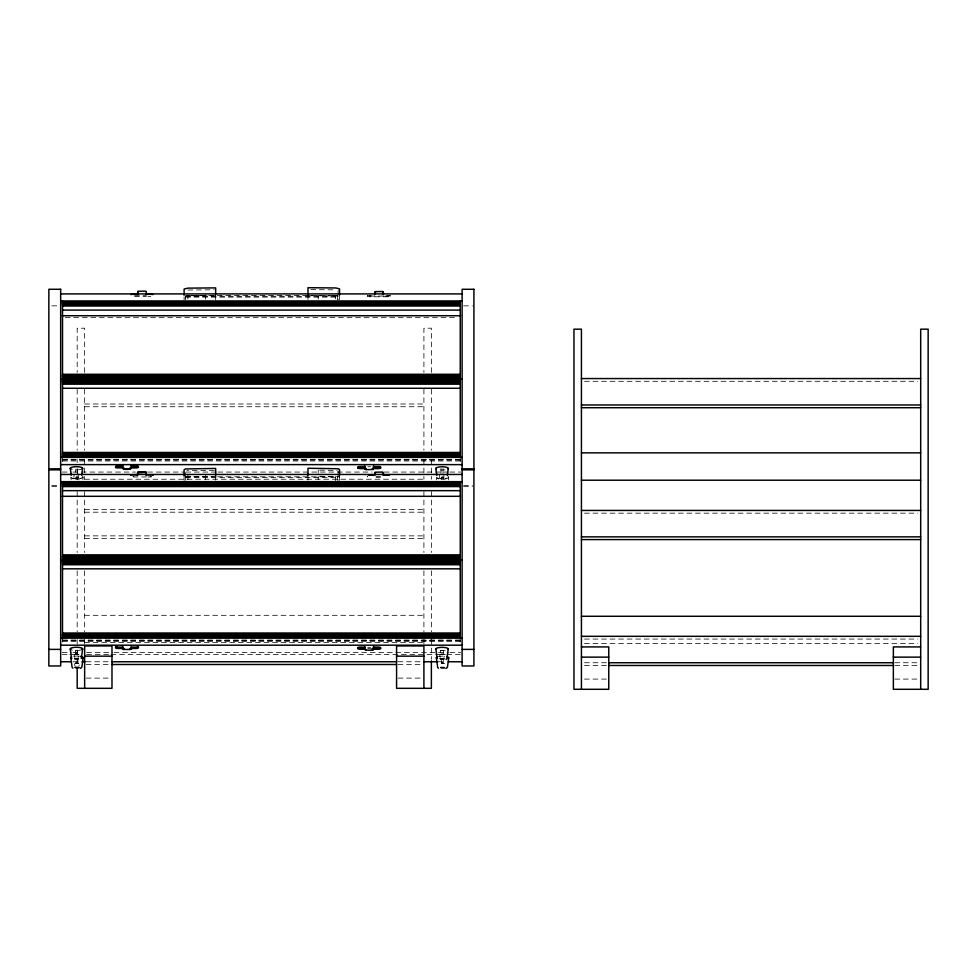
<?xml version="1.0" encoding="UTF-8"?>
<svg xmlns="http://www.w3.org/2000/svg" width="977" height="977" viewBox="0 0 977 977"><rect width="100%" height="100%" fill="white"/><g stroke="black" fill="none" stroke-linecap="round" stroke-linejoin="round"><path stroke-width="0.73" stroke-dasharray="4.88 3.66" d="M82.789 479.878L83.167 477.142M448.37 479.963L448.761 477.216M133.971 476.312L133.104 476.52M185.508 477.35L185.532 477.264A2.528 0.647 0 0 1 187.584 476.703L214.195 476.434M371.028 296.141C367.535 296.178 371.077 296.263 371.065 295.372M388.809 296.141C385.304 296.178 388.846 296.263 388.834 295.372M81.323 477.912C79.125 480.11 73.837 480.049 71.614 477.912M446.916 477.997C444.743 480.171 439.369 480.171 437.195 477.997M74.667 478.339C84.169 476.471 70.625 482.711 74.606 474.016M75.962 479.683C75.034 473.76 80.896 477.948 77.952 482.235M77.952 477.142L76.096 477.264M78.27 478.339L78.331 474.016M74.594 657.374C71.895 652.892 81.03 652.892 78.331 657.374M75.473 654.566L77.452 653.967L75.608 653.845L77.452 654.566L75.498 654.639L75.473 650.145M77.427 654.639L77.452 650.145M78.331 654.566L74.594 654.566M75.095 666.204C72.396 661.722 81.518 661.771 78.819 666.204M75.998 663.468C81.897 662.614 72.2 665.899 75.962 660.244M78.819 663.395L75.095 663.395M440.187 478.29C450.299 476.971 435.486 482.345 440.187 474.089M441.555 479.768C440.627 473.833 446.477 478.034 443.534 482.32M443.534 477.216L441.555 477.216M440.187 657.46C437.476 652.978 446.623 652.978 443.912 657.46M443.045 650.23C445.952 656.593 438.087 656.434 441.054 650.23M443.912 654.651L440.187 654.651M443.534 660.33L443.497 663.554L441.543 663.481L443.534 662.882L442.801 662.638L441.543 662.882L444.34 663.603L440.676 663.481L442.544 663.004M441.091 654.59C445.695 653.76 438.38 653.686 443.045 654.651M370.625 295.567L369.636 295.567M388.492 295.555L387.307 295.555M151.411 476.471L149.908 476.349M187.938 290.035L214.195 289.778M202.471 295.555L187.816 295.762A3.945 1.026 0 0 0 185.532 295.994M190.747 476.275L187.816 476.324A3.945 1.026 0 0 0 184.091 477.338M310.894 289.595L335.685 289.851M134.533 295.689L146.379 295.689M307.975 295.701L336.051 295.958A2.528 0.647 0 0 1 338.103 296.519L338.115 296.617M215.661 295.872L187.584 296.141A2.528 0.647 0 0 0 185.593 296.617M185.63 296.226L337.541 296.226M383.46 296.055L370.124 296.055A2.638 0.684 0 0 1 367.621 295.579M384.938 296.055L387.906 296.055A2.638 0.684 0 0 0 390.409 295.579M134.533 296.41L146.379 296.41M147.857 296.41L150.812 296.41M185.63 297.106L337.541 297.106M51.805 305.85L59.182 305.85M463.599 305.85L472.453 305.85M65.239 317.672L457.541 317.672M584.466 381.299L917.647 381.299M84.645 404.002L423.908 404.002M84.645 406.737L423.908 406.737M62.528 459.361L460.252 459.361M62.528 459.581L460.252 459.654M62.528 460.008L460.252 460.008M62.528 460.973L460.252 460.973M367.743 466.75L370.637 466.75M214.195 470.34L187.584 470.596A2.528 0.647 0 0 0 186.973 470.658M62.186 472.062L71.345 472.062M72.872 472.062L135.461 472.062M147.674 472.062L184.299 472.062M185.825 472.062L216.357 472.062M217.883 472.062L372.054 472.062M384.266 472.062L448.382 472.062M449.908 472.062L460.594 472.062M376.047 476.605L380.493 476.605M133.043 476.971L146.367 476.971M147.857 476.971L150.812 476.971A2.638 0.684 0 0 0 151.472 476.947M185.63 476.788L216.002 476.788M217.529 476.788L337.541 476.788M376.047 477.326L380.493 477.326M185.63 477.655L337.541 477.655M84.645 479.231L423.908 479.231M51.805 485.398L59.182 485.398M463.599 485.398L472.453 485.398M51.805 486.412L59.182 486.412M463.587 486.412L472.441 486.412M84.645 509.469L423.908 509.469M84.645 512.192L423.908 512.192M584.466 513.169L917.647 513.169M84.645 535.872L423.908 535.872M84.645 538.608L423.908 538.608M84.645 615.302L423.908 615.302M584.466 639.056L917.647 639.056M62.516 640.143L460.252 640.143M62.516 640.216L460.252 640.216M62.516 640.558L460.252 640.558M62.516 641.535L460.252 641.535M84.645 642.646L423.908 642.646M584.466 643.623L917.647 643.623M367.743 647.311L370.637 647.311M367.706 648.459L370.674 648.459M62.186 652.624L71.345 652.624M72.872 652.624L80.505 652.624M86.611 652.624L112.55 652.624M114.077 652.624L448.37 652.624M449.896 652.624L460.582 652.624M62.186 654.553L68.292 654.553M69.819 654.553L78.978 654.553M86.611 654.553L109.497 654.553M111.024 654.553L445.317 654.553M446.843 654.553L460.582 654.553M72.872 661.759L80.505 661.759M86.159 661.759L110.499 661.759M398.005 661.759L422.43 661.759M437.696 661.759L445.317 661.759M584.466 662.736L607.291 662.736M894.834 662.736L917.647 662.736M86.159 664.494L110.499 664.494M398.042 664.494L423.908 664.494M584.466 665.471L607.291 665.471M894.834 665.471L917.647 665.471M86.159 678.111L110.462 678.111M398.091 678.111L422.394 678.111M584.466 679.088L607.242 679.088M894.871 679.088L917.659 679.088M332.888 295.542L335.819 295.579A3.945 1.026 0 0 1 339.544 296.605M319.65 470.181L336.051 470.425A2.528 0.647 0 0 1 337.187 470.56M319.65 476.275L336.051 476.52A2.528 0.647 0 0 1 338.091 477.081L338.115 477.179M442.544 663.224L443.534 663.481M436.328 477.216L436.719 479.963M70.747 477.142L71.138 479.878M460.252 458.506L460.252 461.51M460.252 639.349L460.252 642.072M443.912 474.089L443.912 478.29M443.045 468.398L443.045 473.491M441.543 660.33L441.543 663.481M441.054 468.398L441.054 473.491M431.37 372.445L431.37 328.199L423.908 328.199L423.908 372.445M431.37 389.237L431.37 450.275M431.37 459.422L431.37 479.267M431.37 491.468L431.37 552.506M431.37 570.824L431.37 631.863M431.37 639.483L431.37 659.328M423.908 389.127L423.908 450.275M423.908 459.422L423.908 479.267M423.908 491.468L423.908 552.506M423.908 570.824L423.908 632.009M423.908 639.483L423.908 644.148M390.531 295.323L390.531 296.129M386.965 295.372L386.965 296.092M369.196 295.372L369.196 296.092M367.499 295.323L367.499 296.129M367.486 475.97L367.486 476.691M339.544 295.201L339.544 299.78M339.532 475.762L339.532 480.33M338.115 290.511L338.115 299.768M338.115 471.073L338.115 480.33M337.541 299.658L337.541 295.506L185.63 295.591L185.63 299.658M337.541 476.239L337.541 480.22M335.685 295.86L335.685 298.901M335.685 476.41L335.685 480.989M318.197 296.104L318.197 299.157M318.197 470.157L318.197 473.21M318.197 476.666L318.197 479.719M307.975 294.944L307.975 299.524M307.975 477.032L307.975 480.086M215.661 295.127L215.661 299.707M215.661 476.849L215.661 480.269M205.439 294.761L205.439 299.341M205.439 475.323L205.439 479.902M187.938 294.517L187.938 299.084M187.938 475.066L187.938 479.646M185.63 476.239L185.63 480.22M185.508 296.788L185.508 299.939M185.508 472.783L185.508 480.501M184.091 296.776L184.091 299.951M184.091 475.946L184.091 480.513M84.645 372.445L84.645 328.199L77.183 328.199L77.183 372.445M84.645 389.127L84.645 450.275M84.645 459.422L84.645 479.267M84.645 491.468L84.645 552.506M84.645 570.824L84.645 632.009M84.645 639.483L84.645 644.148M77.952 660.244L77.952 663.395M77.464 469.583L77.464 473.405M77.183 389.237L77.183 450.275M77.183 459.422L77.183 462.475M77.183 468.581L77.183 479.267M77.183 491.468L77.183 552.506M77.183 570.824L77.183 631.863M77.183 639.483L77.183 644.063M77.183 650.169L77.183 656.275M77.183 657.802L77.183 665.422M75.473 469.583L75.473 472.135M62.528 456.882L62.528 461.51M62.516 637.444L62.516 642.072M447.93 476.422A6.216 1.612 0 0 1 442.544 478.828A6.216 1.612 0 0 1 437.159 476.422M445.158 469.79A6.216 1.612 0 0 1 438.942 469.79M82.337 476.336A6.216 1.612 0 0 1 76.963 478.742A6.216 1.612 0 0 1 71.577 476.336M80.859 469.448A6.216 1.612 0 0 1 72.078 469.448M368.573 295.53A2.638 0.684 0 0 0 367.621 296.3A2.638 0.684 0 0 0 370.124 296.776L387.906 296.776A2.638 0.684 0 0 0 390.409 296.3A2.638 0.684 0 0 0 389.457 295.53M438.148 656.642A6.216 1.612 0 0 1 445.646 656.385M337.688 476.3A3.945 1.026 0 0 1 339.532 477.167M445.158 650.34A6.216 1.612 0 0 1 438.942 650.34M73.849 656.3A6.216 1.612 0 0 1 80.065 656.3M80.859 650.01A6.216 1.612 0 0 1 72.066 650.01M367.608 476.861A2.638 0.684 0 0 1 367.608 476.434M75.998 662.736L77.952 662.797L76.096 662.675"/><path stroke-width="1.47" d="M131.321 467.763C129.953 469.9 123.932 470.084 122.614 467.763M131.309 648.325L130.381 649.131M373.532 468.569L372.848 469.241M373.532 649.131L372.848 649.803M137.586 292.245L138.27 291.793M137.574 472.807L145.707 472.38M374.667 292.611L375.595 292.147M374.667 473.173L375.595 472.697M81.714 475.164L82.679 468.313M81.323 658.474L82.679 648.875M83.167 657.692L81.812 667.303L80.248 668.415M447.295 475.249L448.272 468.398M448.26 648.948L446.904 658.559L446.086 659.414M448.761 657.777L447.393 667.389L445.842 668.5M60.659 293.906L462.121 293.906M137.586 294.321L133.043 294.321A2.638 0.684 0 0 0 131.016 294.565M146.281 294.321L150.812 294.321A2.638 0.684 0 0 1 152.852 294.565M60.659 301.099L462.121 301.099M62.528 301.588L460.252 301.588M62.528 302.577L460.252 302.577M62.528 302.907L460.252 302.907M62.528 303.004L460.252 303.004M62.528 303.2L460.252 303.2M62.528 303.627L460.252 303.627M62.528 303.835L460.252 303.835M62.528 304.702L460.252 304.702M62.528 304.995L460.252 304.995M62.528 306.021L460.252 306.021M62.528 310.1L460.252 310.1M62.186 315.742L460.594 315.742M62.528 374.289L460.252 374.289M62.528 375.608L460.252 375.608M62.528 375.705L460.252 375.705M62.528 375.901L460.252 375.901M62.528 376.328L460.252 376.328M62.528 376.536L460.252 376.536M62.528 377.403L460.252 377.403M581.425 378.563L920.688 378.563M62.528 378.722L460.252 378.722M60.659 379.271L62.528 379.271M460.252 379.271L462.121 379.271M62.528 379.748L460.252 379.748M62.528 380.737L460.252 380.737M62.528 381.067L460.252 381.067M62.528 381.164L460.252 381.164M62.528 381.36L460.252 381.36M62.528 381.787L460.252 381.787M62.528 381.995L460.252 381.995M62.528 382.862L460.252 382.862M62.528 383.167L460.252 383.167M62.528 384.181L460.252 384.181M62.528 388.272L460.252 388.272M581.425 404.979L920.688 404.979M581.425 407.714L920.688 407.714M62.528 452.449L460.252 452.449M581.425 452.864L920.688 452.864M62.528 453.768L460.252 453.865M62.528 454.073L460.252 454.073M62.528 454.488L460.252 454.488M62.528 454.696L460.252 454.696M62.528 455.563L460.252 455.563M62.528 456.882L460.252 456.882M60.659 457.431L462.121 457.431M60.659 464.625L462.121 464.625M122.614 465.834L118.083 465.834A2.638 0.684 0 0 0 115.848 466.151M131.321 465.834L135.852 465.834A2.638 0.684 0 0 1 138.087 466.151M122.614 466.554L118.083 466.554A2.638 0.684 0 0 0 115.445 467.238A2.638 0.684 0 0 0 118.083 467.922L124.006 467.922M131.321 466.554L135.852 466.554A2.638 0.684 0 0 1 138.49 467.238A2.638 0.684 0 0 1 135.852 467.922L129.929 467.922M364.836 466.53L360.305 466.53A2.638 0.684 0 0 0 357.753 467.043A2.638 0.684 0 0 0 359.035 467.812M373.544 466.53L378.075 466.53A2.638 0.684 0 0 1 380.59 467.006A2.638 0.684 0 0 1 379.626 467.763M364.836 467.25L360.305 467.25A2.638 0.684 0 0 0 357.667 467.934A2.638 0.684 0 0 0 360.305 468.618L366.228 468.618M373.544 467.25L378.075 467.25A2.638 0.684 0 0 1 380.712 467.934A2.638 0.684 0 0 1 378.075 468.618L372.152 468.618M48.85 468.826L60.659 468.826M462.121 468.826L473.918 468.826M48.85 469.839L60.659 469.839M462.109 469.839L473.918 469.839M60.659 474.456L462.109 474.456M137.574 474.883L133.043 474.883A2.638 0.684 0 0 0 130.649 475.274M146.281 474.883L150.812 474.883A2.638 0.684 0 0 1 153.206 475.274M374.667 475.249L370.124 475.249A2.638 0.684 0 0 0 368.854 475.323M383.363 475.249L387.893 475.249A2.638 0.684 0 0 1 389.164 475.323M581.425 480.208L920.688 480.208M60.659 481.661L462.109 481.661M62.516 482.149L460.252 482.149M62.516 483.139L460.252 483.139M62.516 483.468L460.252 483.468M62.516 483.566L460.252 483.566M62.516 483.762L460.252 483.762M62.516 484.189L460.252 484.189M62.516 484.384L460.252 484.384M62.516 485.264L460.252 485.264M62.516 485.557L460.252 485.557M62.516 485.984L460.252 485.984M62.516 486.583L460.252 486.583M62.516 490.662L460.252 490.662M62.186 496.304L460.582 496.304M581.425 510.434L920.688 510.434M581.425 536.849L920.688 536.849M581.425 539.585L920.688 539.585M62.516 554.851L460.252 554.851M62.516 556.169L460.252 556.169M62.516 556.463L460.252 556.463M62.516 556.89L460.252 556.89M62.516 557.098L460.252 557.098M62.516 557.965L460.252 557.965M62.516 558.27L460.252 558.27M62.516 559.284L460.252 559.284M60.659 559.821L62.516 559.821M460.252 559.821L462.109 559.821M62.516 560.309L460.252 560.309M62.516 561.299L460.252 561.299M62.516 561.628L460.252 561.628M62.516 561.726L460.252 561.726M62.516 561.922L460.252 561.922M62.516 562.349L460.252 562.349M62.516 562.557L460.252 562.557M62.516 563.424L460.252 563.424M62.516 563.717L460.252 563.717M62.516 564.144L460.252 564.144M62.516 564.743L460.252 564.743M62.516 568.822L460.252 568.822M581.425 616.279L920.688 616.279M62.516 633.011L460.252 633.011M62.516 634.329L460.252 634.329M62.516 634.623L460.252 634.623M62.516 635.05L460.252 635.05M62.516 635.258L460.252 635.258M62.516 636.125L460.252 636.125M581.425 636.32L920.688 636.32M62.516 636.43L460.252 636.43M62.516 637.444L460.252 637.444M60.659 637.993L462.109 637.993M60.659 645.186L462.109 645.186M581.425 646.921L608.769 646.921L608.769 689.298L573.963 689.298L573.963 329.176L581.425 329.176L581.425 689.298M920.688 646.921L893.357 646.921L893.357 689.298L928.15 689.298L928.15 329.176L920.688 329.176L920.688 689.298M122.614 647.116L118.083 647.116A2.638 0.684 0 0 0 115.433 647.8A2.638 0.684 0 0 0 118.083 648.484L124.006 648.484M131.309 647.116L135.852 647.116A2.638 0.684 0 0 1 138.49 647.8A2.638 0.684 0 0 1 135.852 648.484L129.929 648.484M364.836 647.092L360.305 647.092A2.638 0.684 0 0 0 357.655 647.775A2.638 0.684 0 0 0 360.305 648.459L364.751 648.459M373.532 647.092L378.075 647.092A2.638 0.684 0 0 1 380.712 647.775A2.638 0.684 0 0 1 378.075 648.459L372.152 648.459M364.836 647.812L360.305 647.812A2.638 0.684 0 0 0 357.655 648.496A2.638 0.684 0 0 0 360.305 649.18L364.751 649.18M373.532 647.812L378.075 647.812A2.638 0.684 0 0 1 380.712 648.496A2.638 0.684 0 0 1 378.075 649.18L372.152 649.18M48.85 649.387L60.659 649.387M462.109 649.387L473.918 649.387M84.645 656.153L111.976 656.153M396.577 656.153L423.908 656.153M581.425 657.13L608.769 657.13M893.357 657.13L920.688 657.13M60.659 661.759L71.345 661.759M82.031 661.759L85.084 661.759M112.025 661.759L396.528 661.759M423.957 661.759L437.696 661.759M448.37 661.759L462.109 661.759M608.805 662.736L893.308 662.736M112.025 664.494L396.528 664.494M608.805 665.471L893.308 665.471M365.777 469.278L364.848 468.569M365.764 649.827L364.848 649.131M123.42 649.131L122.614 648.325M382.557 292.147L383.363 292.611M382.557 472.709L383.363 473.173M438.502 668.244L437.684 667.389L436.328 657.777M72.921 668.17L72.103 667.303L70.747 657.692M435.84 468.398L436.804 475.249M435.84 648.948L437.195 658.559A6.216 1.612 0 0 1 437.159 656.971M70.259 468.313L71.223 475.164M70.246 648.875L71.602 658.474M460.252 301.099L460.252 457.431M460.252 481.661L460.252 637.993M431.37 660.855L431.37 688.321L396.577 688.321L396.577 645.944L423.908 645.944L423.908 688.321M383.363 294.688L383.363 291.903L382.434 291.5L374.936 291.635L374.667 294.688M383.363 475.347L383.35 472.465L382.434 472.062L374.936 472.196L374.667 475.347M373.544 466.005L373.08 469.534L365.777 469.644L364.848 468.936L364.836 466.005M373.532 646.566L373.532 649.497L372.603 650.206L365.3 650.096L364.836 646.566M339.544 295.078L339.507 288.85L335.819 287.959L307.975 287.702L307.975 294.175M339.532 475.64L339.532 469.534L338.091 468.752L307.975 468.264L307.975 475.884M215.661 294.358L215.661 287.885L187.816 288.142L184.128 289.033L184.091 295.262M215.661 476.068L215.661 468.447L185.532 468.936L184.091 469.717L184.091 475.823M146.281 294.553L146.245 291.488L145.353 291.134L137.855 291.268L137.586 294.553M146.281 475.604L146 471.83L138.514 471.696L137.586 472.099L137.574 475.604M131.321 465.308L131.284 468.349L130.381 468.948L123.078 468.838L122.614 465.308M131.309 645.907L131.284 648.911L130.381 649.51L123.078 649.4L122.614 645.907M84.645 688.321L84.645 645.944L111.976 645.944L111.976 688.321L77.183 688.321L77.183 668.476M62.528 301.099L62.528 457.431M62.516 481.661L62.516 637.993M436.047 468.813A6.216 1.612 0 0 1 442.056 466.786A6.216 1.612 0 0 1 448.052 468.813M71.089 469.119A6.216 1.612 0 0 1 76.462 466.701A6.216 1.612 0 0 1 81.848 469.119M446.929 656.642A6.216 1.612 0 0 1 447.918 658.583M436.047 649.363A6.216 1.612 0 0 1 442.044 647.348A6.216 1.612 0 0 1 448.052 649.363M80.065 656.3A6.216 1.612 0 0 1 82.337 658.498M71.577 658.498A6.216 1.612 0 0 1 71.577 656.898M71.077 649.668A6.216 1.612 0 0 1 76.462 647.262A6.216 1.612 0 0 1 81.848 649.668M137.403 646.53A2.638 0.684 0 0 1 138.49 647.03M115.567 646.872A2.638 0.684 0 0 1 116.8 646.481M117.155 467.201L119.011 467.238L117.155 467.201M134.924 467.201L136.78 467.238L134.924 467.201M117.155 647.763L119.011 647.8L117.155 647.763M134.924 647.763L136.78 647.8L134.985 647.714M359.377 467.177L361.234 467.214L359.402 467.153M359.377 467.898L361.234 467.934L359.402 467.873M377.146 467.177L379.015 467.214L377.171 467.153M377.146 467.898L379.015 467.934L377.171 467.873M359.377 648.459L361.234 648.496L359.402 648.435M377.146 648.459L379.003 648.496L377.171 648.435M74.667 658.645L78.331 658.767L74.667 658.645M75.156 667.474L78.819 667.596L75.156 667.474M440.248 658.73L443.912 658.852L440.248 658.73M440.737 667.56L444.401 667.682L440.737 667.56M60.659 289.277L48.85 289.277L48.85 665.96L60.659 665.96L60.659 289.277M473.918 289.277L462.121 289.277L462.109 665.96L473.918 665.96L473.918 289.277"/></g></svg>
